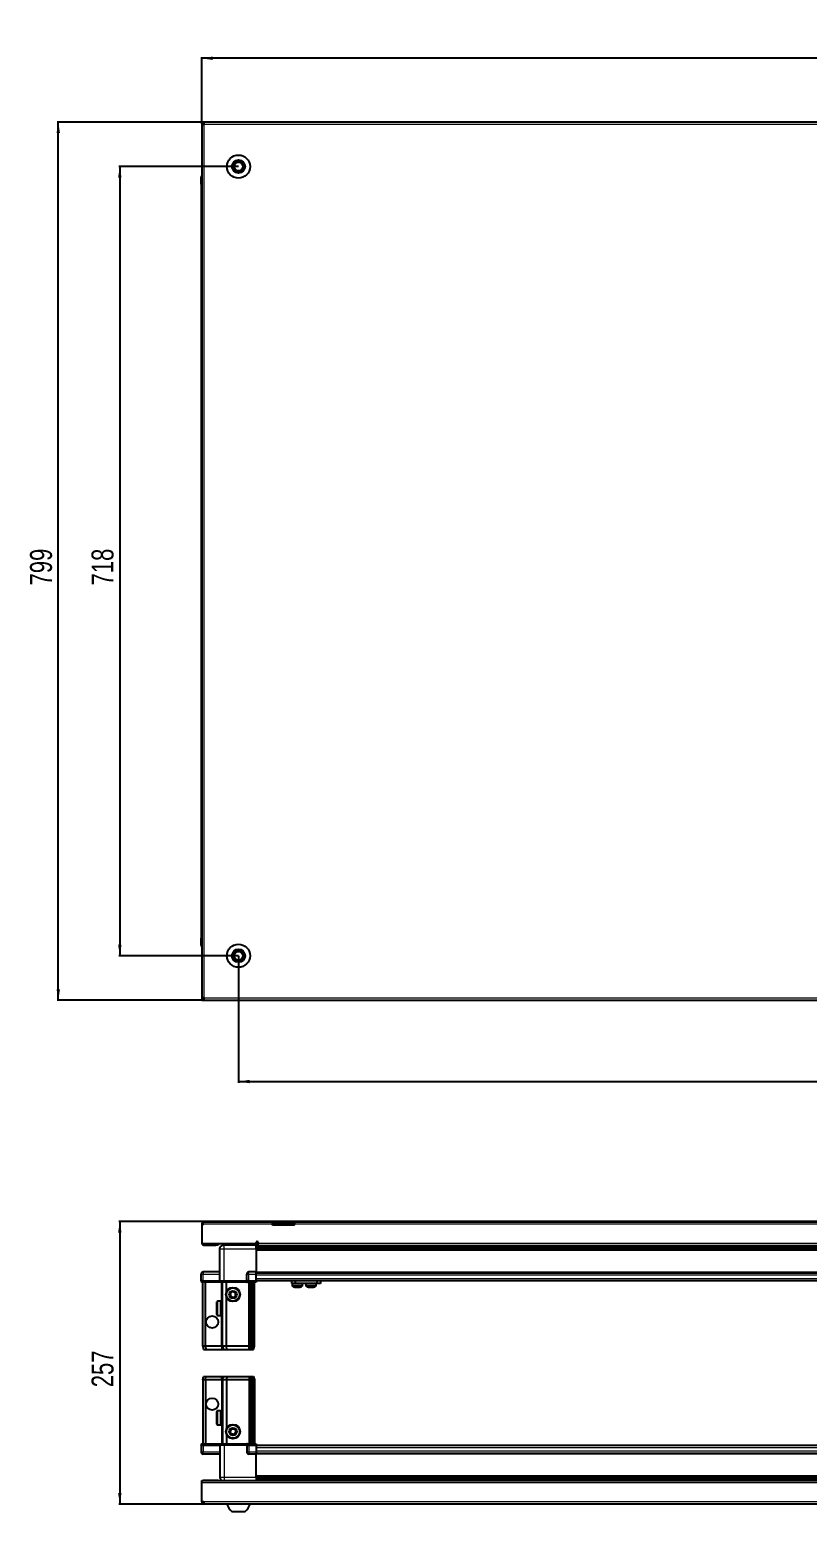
# Model space of a CAD drawing. Header units: millimetres. Extents: x 1319 to 4474, y 312 to 1769.
# Drawn here: x 1319 to 2026, y 312 to 1660 of the extents above; entities that cross this region are included whole.
import ezdxf

# ---------------------------------------------------------------- set-up
doc = ezdxf.new("R2010")
doc.units = ezdxf.units.MM
doc.layers.add('FORMAT', color=7, linetype='Continuous')
doc.styles.add('SLDTEXTSTYLE0', font='TXT', dxfattribs={"width": 0.75})
doc.dimstyles.new('SLDDIMSTYLE0', dxfattribs={"dimtxt": 20, "dimasz": 10, "dimexe": 0, "dimexo": 0.0625, "dimgap": 5, "dimtad": 2, "dimdec": 1, "dimrnd": 1e-09, "dimzin": 12, "dimdsep": 46, "dimtxsty": 'SLDTEXTSTYLE0', "dimsah": 1, "dimcen": 0.09, "dimadec": 0, "dimazin": 3, "dimtfac": 1, "dimtofl": 0, "dimtmove": 0, "dimatfit": 3, "dimfxl": 0, "dimfrac": 2, "dimtolj": 1, "dimtzin": 12, "dimarcsym": 0})

# ---------------------------------------------------------------- blocks, each defined once
blk = doc.blocks.new('_D')
at = {"layer": 'FORMAT'}
for p, q in [((1475.1, 1575.8), (1343.7, 1575.8)), ((1344.7, 776.8), (1344.7, 1575.8)), ((1475.1, 776.8), (1343.7, 776.8))]:
    blk.add_line(p, q, dxfattribs=at)
for points in [[(1344.7, 1575.8), (1343.1, 1565.8), (1346.2, 1565.8)], [(1344.7, 776.8), (1346.2, 786.8), (1343.1, 786.8)]]:
    blk.add_solid(points, dxfattribs=at)
at = {"layer": 'FORMAT', "insert": (1318.9, 1154.2), "char_height": 20, "attachment_point": 1, "rotation": 90, "style": 'SLDTEXTSTYLE0'}
blk.add_mtext('799', dxfattribs=at)
blk = doc.blocks.new('_D_1')
at = {"layer": 'FORMAT'}
for p, q in [((1475.2, 1575.8), (1475.2, 1634.8)), ((2674.2, 1633.8), (1475.2, 1633.8)), ((2674.2, 1575.8), (2674.2, 1634.8))]:
    blk.add_line(p, q, dxfattribs=at)
for points in [[(1475.2, 1633.8), (1485.2, 1632.3), (1485.2, 1635.4)], [(2674.2, 1633.8), (2664.2, 1635.4), (2664.2, 1632.3)]]:
    blk.add_solid(points, dxfattribs=at)
at = {"layer": 'FORMAT', "insert": (2045.1, 1659.6), "char_height": 20, "attachment_point": 1, "style": 'SLDTEXTSTYLE0'}
blk.add_mtext('1199', dxfattribs=at)
blk = doc.blocks.new('_D_2')
at = {"layer": 'FORMAT'}
for p, q in [((1508.7, 817.3), (1508.7, 701.8)), ((2640.7, 817.3), (2640.7, 701.8)), ((1508.7, 702.8), (2640.7, 702.8))]:
    blk.add_line(p, q, dxfattribs=at)
for points in [[(1508.7, 702.8), (1518.7, 701.3), (1518.7, 704.4)], [(2640.7, 702.8), (2630.7, 704.4), (2630.7, 701.3)]]:
    blk.add_solid(points, dxfattribs=at)
at = {"layer": 'FORMAT', "insert": (2045.1, 728.6), "char_height": 20, "attachment_point": 1, "style": 'SLDTEXTSTYLE0'}
blk.add_mtext('1132', dxfattribs=at)
blk = doc.blocks.new('_D_4')
at = {"layer": 'FORMAT'}
for p, q in [((1508.6, 1535.3), (1399.7, 1535.3)), ((1400.7, 1535.3), (1400.7, 817.3)), ((1508.6, 817.3), (1399.7, 817.3))]:
    blk.add_line(p, q, dxfattribs=at)
for points in [[(1400.7, 1535.3), (1399.1, 1525.3), (1402.2, 1525.3)], [(1400.7, 817.3), (1402.2, 827.3), (1399.1, 827.3)]]:
    blk.add_solid(points, dxfattribs=at)
at = {"layer": 'FORMAT', "insert": (1374.9, 1154.2), "char_height": 20, "attachment_point": 1, "rotation": 90, "style": 'SLDTEXTSTYLE0'}
blk.add_mtext('718', dxfattribs=at)
blk = doc.blocks.new('_D_9')
at = {"layer": 'FORMAT'}
for p, q in [((2068.9, 575.4), (1399.7, 575.4)), ((1400.7, 575.4), (1400.7, 318.4)), ((1477.2, 318.4), (1399.7, 318.4))]:
    blk.add_line(p, q, dxfattribs=at)
for points in [[(1400.7, 575.4), (1399.1, 565.4), (1402.2, 565.4)], [(1400.7, 318.4), (1402.2, 328.4), (1399.1, 328.4)]]:
    blk.add_solid(points, dxfattribs=at)
at = {"layer": 'FORMAT', "insert": (1374.9, 424.7), "char_height": 20, "attachment_point": 1, "rotation": 90, "style": 'SLDTEXTSTYLE0'}
blk.add_mtext('257', dxfattribs=at)

msp = doc.modelspace()

# ---------------------------------------------------------------- linework, layer by layer
at = {"color": 7, "linetype": 'Continuous', "lineweight": 25}
for p, q in [((1477.26, 1575.82), (1475.16, 1575.82)), ((1475.16, 1574.32), (1475.16, 1575.82)), ((1475.16, 1574.32), (1477.26, 1574.32)), ((1475.16, 1574.32), (1475.16, 1573.72)), ((1475.16, 1573.72), (1475.16, 778.92)), ((1475.16, 1573.72), (1477.26, 1573.72)), ((1477.26, 1575.82), (1477.26, 1573.72)), ((2672.06, 1575.82), (1477.26, 1575.82)), ((1474.66, 1525.82), (1474.66, 1519.32)), ((1474.66, 1519.32), (1474.66, 1525.82)), ((1474.66, 1519.32), (1474.66, 1519.32)), ((1475.16, 1519.32), (1474.66, 1519.32)), ((1474.81, 1519.32), (1474.81, 833.32)), ((1474.66, 826.82), (1474.66, 833.32)), ((1474.66, 833.32), (1474.66, 833.32)), ((1474.66, 833.32), (1474.66, 833.32)), ((1474.66, 833.32), (1474.66, 826.82)), ((1475.16, 833.32), (1474.66, 833.32)), ((1475.16, 825.5), (1475.16, 825.5)), ((1477.26, 778.92), (1475.16, 778.92)), ((1475.16, 778.92), (1475.16, 778.32)), ((1475.16, 778.32), (1475.16, 776.82)), ((1477.26, 778.32), (1475.16, 778.32)), ((1475.16, 776.82), (1477.26, 776.82)), ((1477.26, 778.92), (1477.26, 776.82)), ((1477.26, 776.82), (2672.06, 776.82)), ((1476.16, 572.98), (1475.16, 572.98)), ((1475.16, 572.98), (1475.16, 572.08)), ((1476.16, 572.08), (1475.16, 572.08)), ((1475.16, 572.08), (1475.16, 555.58)), ((1476.16, 572.98), (1476.16, 572.08)), ((1476.76, 575.08), (1539.66, 575.08)), ((1539.66, 572.98), (1539.66, 575.08)), ((1539.66, 575.08), (1549.66, 575.08)), ((1549.66, 573.58), (1539.66, 573.58)), ((1539.66, 572.08), (1539.66, 572.98)), ((1559.66, 572.08), (1539.66, 572.08)), ((1549.66, 575.08), (1559.66, 575.08)), ((1559.66, 573.58), (1549.66, 573.58)), ((1559.66, 575.08), (1559.66, 572.98)), ((1559.66, 575.08), (2589.66, 575.08)), ((1559.66, 572.08), (1559.66, 572.98)), ((1475.16, 555.58), (1524.66, 555.58)), ((1477.26, 554.08), (1488.16, 554.08)), ((1490.16, 554.08), (1488.16, 554.08)), ((1490.16, 555.58), (1490.16, 554.08)), ((1495.41, 555.58), (1495.41, 554.08)), ((1524.66, 554.08), (1495.66, 554.08)), ((1521.91, 554.08), (1521.91, 555.58)), ((1524.51, 554.08), (1524.51, 550.58)), ((1524.66, 555.58), (1524.66, 556.43)), ((1524.66, 555.58), (1524.66, 554.08)), ((1524.66, 553.43), (1548.53, 553.43)), ((1526.66, 556.43), (1526.66, 555.68)), ((1526.66, 553.58), (1526.66, 555.68)), ((1526.66, 553.58), (2062.16, 553.58)), ((1543.16, 553.58), (1543.16, 553.43)), ((1543.32, 553.58), (1543.32, 553.43)), ((1543.53, 553.58), (1543.53, 553.43)), ((1544.08, 553.58), (1544.08, 553.43)), ((1544.49, 553.58), (1544.49, 553.43)), ((1545.38, 553.58), (1545.38, 553.43)), ((1545.96, 553.58), (1545.96, 553.43)), ((1547.1, 553.58), (1547.1, 553.43)), ((1547.8, 553.58), (1547.8, 553.43)), ((1548.53, 553.43), (1549.07, 553.43)), ((1549.07, 553.58), (1549.07, 553.43)), ((1549.07, 553.43), (1549.08, 553.43)), ((1549.08, 553.43), (1549.81, 553.43)), ((1549.26, 553.58), (1549.26, 553.43)), ((1549.76, 553.58), (1549.76, 553.43)), ((1549.81, 553.58), (1549.81, 553.43)), ((1549.81, 553.43), (1550.78, 553.43)), ((1549.81, 553.43), (1549.81, 553.43)), ((1550.78, 553.43), (2598.53, 553.43)), ((1551.1, 553.58), (1551.1, 553.43)), ((1551.12, 553.58), (1551.12, 553.43)), ((1551.81, 553.58), (1551.81, 553.43)), ((1552.99, 553.58), (1552.99, 553.43)), ((1553.6, 553.58), (1553.6, 553.43)), ((1554.55, 553.58), (1554.55, 553.43)), ((1555.01, 553.58), (1555.01, 553.43)), ((1555.63, 553.58), (1555.63, 553.43)), ((1555.89, 553.58), (1555.89, 553.43)), ((1556.13, 553.58), (1556.13, 553.43)), ((1556.16, 553.58), (1556.16, 553.43)), ((1491.66, 521.58), (1491.66, 550.58)), ((2624.66, 551.64), (1524.66, 551.64)), ((2624.66, 551.6), (1524.66, 551.6)), ((1524.66, 550.58), (1524.66, 529.58)), ((1474.66, 521.58), (1474.66, 527.58)), ((1491.66, 529.58), (1476.66, 529.58)), ((1516.16, 521.58), (1516.16, 527.58)), ((1524.66, 529.58), (1518.16, 529.58)), ((1524.66, 527.58), (1524.66, 529.58)), ((1524.66, 528.93), (2624.66, 528.93)), ((1524.66, 521.58), (1524.66, 527.58)), ((1474.66, 521.58), (1474.66, 521.25)), ((1474.66, 521.58), (1474.66, 521.58)), ((1474.66, 521.58), (1474.66, 521.25)), ((1476.66, 521.58), (1474.66, 521.58)), ((1474.66, 521.25), (1475.16, 520.38)), ((1474.66, 521.25), (1475.16, 520.38)), ((1475.16, 520.38), (1476.66, 520.38)), ((1476.16, 462.08), (1476.16, 520.38)), ((1476.66, 521.58), (1491.46, 521.58)), ((1491.46, 520.38), (1476.66, 520.38)), ((1478.66, 462.08), (1478.66, 520.38)), ((1491.46, 521.58), (1491.66, 521.58)), ((1491.66, 520.38), (1491.46, 520.38)), ((1491.66, 521.58), (1491.66, 520.38)), ((1491.66, 521.58), (1495.66, 521.58)), ((1495.66, 520.38), (1491.66, 520.38)), ((1494.16, 462.08), (1494.16, 520.38)), ((1495.66, 521.58), (1515.96, 521.58)), ((1515.96, 520.38), (1495.66, 520.38)), ((1497.66, 511.58), (1497.66, 520.38)), ((1515.96, 521.58), (1516.16, 521.58)), ((1516.16, 520.38), (1515.96, 520.38)), ((1516.16, 521.58), (1516.16, 520.38)), ((1518.16, 521.58), (1516.16, 521.58)), ((1516.16, 521.58), (1518.16, 521.58)), ((1516.16, 520.38), (1516.83, 520.38)), ((1524.66, 520.38), (1516.83, 520.38)), ((1518.16, 521.58), (1524.66, 521.58)), ((1518.16, 521.25), (1524.66, 521.25)), ((1519.16, 462.08), (1519.16, 520.38)), ((1520.16, 462.08), (1520.16, 520.38)), ((1521.66, 462.08), (1521.66, 520.38)), ((1523.16, 462.08), (1523.16, 520.38)), ((1524.66, 521.73), (2624.66, 521.73)), ((1524.66, 521.58), (1524.66, 521.25)), ((1524.66, 521.25), (1524.66, 520.38)), ((1557.11, 519.23), (1557.11, 521.73)), ((1560.11, 519.23), (1557.11, 519.23)), ((1557.46, 519.23), (1557.46, 517.32)), ((1560.11, 521.73), (1560.11, 519.23)), ((1580.31, 519.23), (1560.11, 519.23)), ((1566.96, 517.32), (1566.96, 519.23)), ((1569.91, 519.23), (1569.91, 517.32)), ((1569.96, 519.23), (1569.96, 517.32)), ((1579.46, 517.32), (1579.46, 519.23)), ((1580.31, 519.23), (1580.31, 521.73)), ((1583.31, 519.23), (1580.31, 519.23)), ((1583.31, 521.73), (1583.31, 519.23)), ((1488.96, 490.88), (1488.96, 502.28)), ((1492.66, 503.08), (1489.76, 503.08)), ((1492.16, 502.99), (1492.66, 502.99)), ((1492.16, 502.99), (1492.16, 502.82)), ((1492.16, 502.82), (1492.66, 502.82)), ((1492.16, 502.33), (1492.66, 502.33)), ((1492.16, 502.33), (1492.16, 501.95)), ((1492.16, 501.95), (1492.66, 501.95)), ((1492.16, 501.12), (1492.66, 501.12)), ((1492.16, 501.12), (1492.16, 500.56)), ((1492.16, 500.56), (1492.66, 500.56)), ((1492.16, 499.46), (1492.66, 499.46)), ((1492.16, 499.46), (1492.16, 498.78)), ((1492.66, 502.99), (1492.66, 503.08)), ((1492.66, 502.82), (1492.66, 502.99)), ((1492.66, 502.33), (1492.66, 502.82)), ((1492.66, 501.95), (1492.66, 502.33)), ((1492.66, 501.12), (1492.66, 501.95)), ((1492.66, 500.56), (1492.66, 501.12)), ((1492.76, 500.98), (1492.66, 500.98)), ((1492.66, 499.46), (1492.66, 500.56)), ((1492.66, 498.78), (1492.66, 499.46)), ((1492.76, 499.47), (1492.76, 500.98)), ((1492.76, 492.18), (1492.76, 499.47)), ((1493.64, 499.89), (1493.16, 500.58)), ((1493.16, 492.58), (1493.16, 500.58)), ((1494.12, 500.58), (1493.64, 499.89)), ((1493.64, 493.27), (1493.64, 499.89)), ((1494.16, 500.58), (1494.12, 500.58)), ((1494.12, 492.58), (1494.12, 500.58)), ((1497.66, 462.08), (1497.66, 506.58)), ((1489.76, 490.08), (1492.66, 490.08)), ((1492.16, 498.78), (1492.66, 498.78)), ((1492.16, 497.51), (1492.66, 497.51)), ((1492.16, 497.51), (1492.16, 496.78)), ((1492.16, 497.21), (1492.66, 497.21)), ((1492.16, 496.78), (1492.66, 496.78)), ((1492.16, 495.48), (1492.66, 495.48)), ((1492.16, 495.48), (1492.16, 494.76)), ((1492.16, 495.35), (1492.66, 495.35)), ((1492.16, 494.76), (1492.66, 494.76)), ((1492.16, 493.56), (1492.66, 493.56)), ((1492.16, 493.56), (1492.16, 492.92)), ((1492.16, 492.92), (1492.66, 492.92)), ((1492.16, 491.93), (1492.66, 491.93)), ((1492.16, 491.93), (1492.16, 491.44)), ((1492.16, 491.44), (1492.66, 491.44)), ((1492.16, 490.75), (1492.66, 490.75)), ((1492.16, 490.75), (1492.16, 490.46)), ((1492.16, 490.46), (1492.66, 490.46)), ((1492.16, 490.15), (1492.66, 490.15)), ((1492.16, 490.15), (1492.16, 490.08)), ((1492.16, 490.08), (1492.66, 490.08)), ((1492.66, 497.51), (1492.66, 498.78)), ((1492.66, 497.21), (1492.66, 497.51)), ((1492.66, 495.48), (1492.66, 496.78)), ((1492.66, 494.76), (1492.66, 495.35)), ((1492.66, 493.56), (1492.66, 494.76)), ((1492.66, 492.92), (1492.66, 493.56)), ((1492.66, 491.93), (1492.66, 492.92)), ((1492.66, 492.18), (1492.76, 492.18)), ((1492.66, 491.44), (1492.66, 491.93)), ((1492.66, 490.75), (1492.66, 491.44)), ((1492.66, 490.46), (1492.66, 490.75)), ((1492.66, 490.15), (1492.66, 490.46)), ((1492.66, 490.08), (1492.66, 490.15)), ((1492.66, 490.08), (1492.66, 490.08)), ((1493.16, 492.58), (1493.64, 493.27)), ((1493.64, 493.27), (1494.12, 492.58)), ((1494.12, 492.58), (1494.16, 492.58)), ((1478.66, 462.08), (1476.16, 462.08)), ((1476.16, 462.08), (1476.96, 459.08)), ((1476.96, 459.08), (1478.81, 459.08)), ((1493.16, 462.08), (1478.66, 462.08)), ((1478.66, 462.08), (1478.81, 459.08)), ((1478.81, 459.08), (1493.16, 459.08)), ((1494.16, 462.08), (1493.16, 462.08)), ((1493.16, 459.08), (1494.96, 459.08)), ((1497.66, 462.08), (1494.16, 462.08)), ((1494.16, 462.08), (1494.96, 459.08)), ((1494.96, 459.08), (1497.99, 459.08)), ((1518.16, 462.08), (1497.66, 462.08)), ((1497.99, 459.08), (1497.66, 462.08)), ((1497.99, 459.08), (1518.16, 459.08)), ((1519.16, 462.08), (1518.16, 462.08)), ((1518.16, 459.08), (1519.96, 459.08)), ((1520.16, 462.08), (1519.16, 462.08)), ((1519.96, 459.08), (1519.16, 462.08)), ((1519.96, 459.08), (1520.7, 459.08)), ((1521.66, 462.08), (1520.16, 462.08)), ((1520.7, 459.08), (1520.16, 462.08)), ((1520.7, 459.08), (1521.2, 459.08)), ((1521.2, 459.08), (1521.66, 462.08)), ((1521.2, 459.08), (1522.35, 459.08)), ((1523.16, 462.08), (1521.66, 462.08)), ((1522.35, 459.08), (1523.16, 462.08)), ((1476.16, 431.38), (1476.96, 434.38)), ((1476.96, 434.38), (1478.81, 434.38)), ((1478.66, 431.38), (1478.81, 434.38)), ((1478.81, 434.38), (1493.16, 434.38)), ((1493.16, 434.38), (1494.96, 434.38)), ((1494.16, 431.38), (1494.96, 434.38)), ((1494.96, 434.38), (1497.99, 434.38)), ((1497.99, 434.38), (1497.66, 431.38)), ((1497.99, 434.38), (1518.16, 434.38)), ((1518.16, 434.38), (1519.96, 434.38)), ((1519.96, 434.38), (1519.16, 431.38)), ((1519.96, 434.38), (1520.7, 434.38)), ((1520.7, 434.38), (1520.16, 431.38)), ((1520.7, 434.38), (1521.2, 434.38)), ((1521.2, 434.38), (1522.35, 434.38)), ((1521.2, 434.38), (1521.66, 431.38)), ((1522.35, 434.38), (1523.16, 431.38)), ((1476.16, 431.38), (1476.16, 373.08)), ((1478.66, 431.38), (1476.16, 431.38)), ((1478.66, 431.38), (1478.66, 373.08)), ((1493.16, 431.38), (1478.66, 431.38)), ((1494.16, 431.38), (1493.16, 431.38)), ((1497.66, 431.38), (1494.16, 431.38)), ((1494.16, 431.38), (1494.16, 373.08)), ((1497.66, 431.38), (1497.66, 386.88)), ((1518.16, 431.38), (1497.66, 431.38)), ((1519.16, 431.38), (1518.16, 431.38)), ((1519.16, 431.38), (1519.16, 373.08)), ((1520.16, 431.38), (1519.16, 431.38)), ((1520.16, 431.38), (1520.16, 373.08)), ((1521.66, 431.38), (1520.16, 431.38)), ((1521.66, 431.38), (1521.66, 373.08)), ((1523.16, 431.38), (1521.66, 431.38)), ((1523.16, 431.38), (1523.16, 373.08)), ((1488.96, 391.18), (1488.96, 402.58)), ((1492.16, 403.38), (1489.76, 403.38)), ((1492.16, 403.38), (1492.16, 403.37)), ((1492.16, 403.37), (1492.66, 403.37)), ((1492.16, 403.19), (1492.66, 403.19)), ((1492.16, 403.19), (1492.16, 402.97)), ((1492.16, 402.97), (1492.66, 402.97)), ((1492.16, 402.39), (1492.66, 402.39)), ((1492.16, 402.39), (1492.16, 401.97)), ((1492.16, 401.97), (1492.66, 401.97)), ((1492.16, 401.06), (1492.66, 401.06)), ((1492.16, 401.06), (1492.16, 400.47)), ((1492.16, 400.47), (1492.66, 400.47)), ((1492.16, 399.32), (1492.66, 399.32)), ((1492.16, 399.32), (1492.16, 398.62)), ((1492.16, 398.62), (1492.66, 398.62)), ((1492.16, 397.33), (1492.66, 397.33)), ((1492.16, 397.33), (1492.16, 396.6)), ((1492.16, 397.19), (1492.66, 397.19)), ((1492.16, 396.69), (1492.66, 396.69)), ((1492.16, 396.6), (1492.66, 396.6)), ((1492.16, 395.31), (1492.66, 395.31)), ((1492.16, 395.31), (1492.16, 394.6)), ((1492.16, 394.6), (1492.66, 394.6)), ((1492.16, 393.44), (1492.66, 393.44)), ((1492.16, 393.44), (1492.16, 392.83)), ((1492.16, 392.83), (1492.66, 392.83)), ((1492.16, 391.9), (1492.66, 391.9)), ((1492.16, 391.9), (1492.16, 391.46)), ((1492.16, 391.46), (1492.66, 391.46)), ((1492.66, 403.19), (1492.66, 403.37)), ((1492.66, 402.97), (1492.66, 403.19)), ((1492.66, 402.39), (1492.66, 402.97)), ((1492.66, 401.97), (1492.66, 402.39)), ((1492.66, 401.06), (1492.66, 401.97)), ((1492.76, 401.28), (1492.66, 401.28)), ((1492.66, 400.47), (1492.66, 401.06)), ((1492.66, 399.32), (1492.66, 400.47)), ((1492.66, 398.62), (1492.66, 399.32)), ((1492.66, 397.33), (1492.66, 398.62)), ((1492.66, 397.19), (1492.66, 397.33)), ((1492.66, 396.6), (1492.66, 396.69)), ((1492.66, 395.31), (1492.66, 396.6)), ((1492.66, 394.6), (1492.66, 395.31)), ((1492.66, 393.44), (1492.66, 394.6)), ((1492.66, 392.83), (1492.66, 393.44)), ((1492.66, 391.9), (1492.66, 392.83)), ((1492.66, 392.48), (1492.76, 392.48)), ((1492.66, 391.46), (1492.66, 391.9)), ((1492.66, 390.85), (1492.66, 391.46)), ((1492.76, 392.48), (1492.76, 401.28)), ((1493.64, 400.19), (1493.16, 400.88)), ((1493.16, 392.88), (1493.16, 400.88)), ((1493.16, 392.88), (1493.64, 393.57)), ((1494.12, 400.88), (1493.64, 400.19)), ((1493.64, 393.57), (1493.64, 400.19)), ((1493.64, 393.57), (1494.12, 392.88)), ((1494.16, 400.88), (1494.12, 400.88)), ((1494.12, 392.88), (1494.12, 400.88)), ((1494.12, 392.88), (1494.16, 392.88)), ((1489.76, 390.38), (1492.16, 390.38)), ((1492.16, 390.85), (1492.66, 390.85)), ((1492.16, 390.85), (1492.16, 390.62)), ((1492.16, 390.62), (1492.66, 390.62)), ((1492.16, 390.4), (1492.66, 390.4)), ((1492.16, 390.4), (1492.16, 390.38)), ((1492.16, 390.39), (1492.66, 390.39)), ((1492.66, 390.62), (1492.66, 390.85)), ((1492.66, 390.4), (1492.66, 390.62)), ((1492.66, 390.39), (1492.66, 390.4)), ((1497.66, 381.88), (1497.66, 373.08)), ((1475.16, 373.08), (1474.66, 372.21)), ((1474.66, 371.88), (1474.66, 372.21)), ((1474.66, 371.88), (1476.66, 371.88)), ((1474.66, 371.88), (1474.66, 365.88)), ((1476.66, 373.08), (1475.16, 373.08)), ((1476.66, 373.08), (1491.46, 373.08)), ((1491.46, 371.88), (1476.66, 371.88)), ((1476.66, 371.88), (1491.46, 371.88)), ((1491.46, 373.08), (1491.66, 373.08)), ((1491.66, 371.88), (1491.46, 371.88)), ((1491.66, 371.88), (1491.66, 373.08)), ((1491.66, 373.08), (1495.66, 373.08)), ((1495.66, 371.88), (1491.66, 371.88)), ((1491.66, 371.88), (1491.66, 342.88)), ((1495.66, 373.08), (1515.96, 373.08)), ((1515.96, 371.88), (1495.66, 371.88)), ((1515.96, 373.08), (1516.16, 373.08)), ((1516.16, 371.88), (1515.96, 371.88)), ((1516.16, 371.88), (1516.16, 373.08)), ((1516.83, 373.08), (1516.16, 373.08)), ((1516.16, 371.88), (1518.16, 371.88)), ((1516.16, 371.88), (1516.16, 365.88)), ((1516.83, 373.08), (1524.66, 373.08)), ((1524.66, 372.21), (1518.16, 372.21)), ((1524.66, 371.88), (1518.16, 371.88)), ((1518.16, 371.88), (1524.66, 371.88)), ((1524.66, 373.08), (1524.66, 372.21)), ((1524.66, 372.21), (1524.66, 372.21)), ((1524.66, 371.88), (1524.66, 372.21)), ((1524.66, 371.88), (1524.66, 371.88)), ((1524.66, 371.88), (1524.66, 365.88)), ((2624.66, 371.73), (1524.66, 371.73)), ((1524.66, 365.88), (1524.66, 363.88)), ((2624.66, 364.53), (1524.66, 364.53)), ((1491.66, 363.88), (1476.66, 363.88)), ((1524.66, 363.88), (1518.16, 363.88)), ((1524.66, 342.88), (1524.66, 363.88)), ((1475.16, 339.88), (2674.16, 339.88)), ((1475.16, 337.78), (1475.16, 339.88)), ((1475.16, 320.48), (1475.16, 337.78)), ((1490.16, 339.98), (1477.26, 339.98)), ((1490.16, 339.98), (1490.16, 339.88)), ((1524.66, 341.86), (2624.66, 341.86)), ((1524.66, 341.82), (2624.66, 341.82)), ((1548.53, 340.03), (1524.66, 340.03)), ((1543.16, 339.88), (1543.16, 340.03)), ((1543.2, 339.88), (1543.2, 340.03)), ((1543.47, 339.88), (1543.47, 340.03)), ((1543.73, 339.88), (1543.73, 340.03)), ((1544.38, 339.88), (1544.38, 340.03)), ((1544.84, 339.88), (1544.84, 340.03)), ((1545.81, 339.88), (1545.81, 340.03)), ((1546.43, 339.88), (1546.43, 340.03)), ((1547.62, 339.88), (1547.62, 340.03)), ((1548.28, 339.88), (1548.28, 340.03)), ((1548.33, 339.88), (1548.33, 340.03)), ((1549.62, 340.03), (1548.53, 340.03)), ((1550.35, 340.03), (1549.62, 340.03)), ((1549.62, 339.88), (1549.62, 340.03)), ((1549.62, 340.03), (1549.62, 340.03)), ((1549.63, 339.88), (1549.63, 340.03)), ((1550.13, 339.88), (1550.13, 340.03)), ((1550.36, 340.03), (1550.35, 340.03)), ((1550.36, 339.88), (1550.36, 340.03)), ((1550.78, 340.03), (1550.36, 340.03)), ((2598.53, 340.03), (1550.78, 340.03)), ((1551.63, 339.88), (1551.63, 340.03)), ((1552.32, 339.88), (1552.32, 340.03)), ((1553.45, 339.88), (1553.45, 340.03)), ((1554.02, 339.88), (1554.02, 340.03)), ((1554.9, 339.88), (1554.9, 340.03)), ((1555.3, 339.88), (1555.3, 340.03)), ((1555.83, 339.88), (1555.83, 340.03)), ((1556.02, 339.88), (1556.02, 340.03)), ((1556.16, 339.88), (1556.16, 340.03)), ((1477.26, 320.48), (1475.16, 320.48)), ((1477.26, 320.48), (1477.26, 318.38)), ((2672.06, 318.38), (1477.26, 318.38)), ((1502.66, 311.78), (1514.66, 311.78))]:
    msp.add_line(p, q, dxfattribs=at)
at = {"color": 8, "linetype": 'Continuous', "lineweight": 18}
for p, q in [((2672.06, 1573.72), (1477.26, 1573.72)), ((1477.26, 1573.72), (1477.26, 778.92)), ((1475.16, 1525.82), (1474.66, 1525.82)), ((1475.16, 826.82), (1474.66, 826.82)), ((1477.26, 778.92), (2672.06, 778.92)), ((1539.66, 572.98), (1476.16, 572.98)), ((1549.66, 573.58), (1549.66, 575.08)), ((2589.66, 572.98), (1559.66, 572.98)), ((1477.26, 555.58), (1477.26, 554.08)), ((1488.16, 554.08), (1488.16, 555.58)), ((1524.66, 554.08), (1526.66, 554.08)), ((2624.66, 552.84), (1524.66, 552.84)), ((1526.66, 555.68), (2062.16, 555.68)), ((1495.66, 550.58), (1524.66, 550.58)), ((1495.66, 521.58), (1495.66, 550.58)), ((1524.66, 550.4), (2624.66, 550.4)), ((2624.66, 548.98), (1524.66, 548.98)), ((1474.66, 527.58), (1476.66, 527.58)), ((1476.66, 529.58), (1476.66, 527.58)), ((1476.66, 527.58), (1491.66, 527.58)), ((1476.66, 521.58), (1476.66, 527.58)), ((1516.16, 527.58), (1518.16, 527.58)), ((1518.16, 527.58), (1518.16, 529.58)), ((1518.16, 527.58), (1524.66, 527.58)), ((1518.16, 521.58), (1518.16, 527.58)), ((1524.66, 529.58), (2624.66, 529.58)), ((1524.66, 526.93), (2624.66, 526.93)), ((1476.66, 521.58), (1476.66, 520.38)), ((1491.46, 520.38), (1491.46, 521.58)), ((1493.16, 500.58), (1493.16, 520.38)), ((1495.66, 521.58), (1495.66, 520.38)), ((1515.96, 520.38), (1515.96, 521.58)), ((1518.16, 521.58), (1518.16, 521.25)), ((1518.16, 462.08), (1518.16, 520.38)), ((1524.66, 523.73), (2624.66, 523.73)), ((1566.96, 517.32), (1557.46, 517.32)), ((1566.76, 516.96), (1557.65, 516.96)), ((1569.96, 517.32), (1569.91, 517.32)), ((1579.46, 517.32), (1569.96, 517.32)), ((1570.15, 516.96), (1570.1, 516.96)), ((1579.26, 516.96), (1570.15, 516.96)), ((1489.76, 490.08), (1489.76, 503.08)), ((1493.16, 462.08), (1493.16, 492.58)), ((1493.16, 462.08), (1493.16, 459.08)), ((1518.16, 459.08), (1518.16, 462.08)), ((1493.16, 431.38), (1493.16, 434.38)), ((1518.16, 434.38), (1518.16, 431.38)), ((1493.16, 431.38), (1493.16, 400.88)), ((1518.16, 431.38), (1518.16, 373.08)), ((1489.76, 390.38), (1489.76, 403.38)), ((1493.16, 392.88), (1493.16, 373.08)), ((1474.66, 365.88), (1476.66, 365.88)), ((1476.66, 371.88), (1476.66, 373.08)), ((1476.66, 371.88), (1476.66, 365.88)), ((1476.66, 365.88), (1491.66, 365.88)), ((1476.66, 363.88), (1476.66, 365.88)), ((1491.46, 371.88), (1491.46, 373.08)), ((1495.66, 371.88), (1495.66, 373.08)), ((1495.66, 371.88), (1495.66, 342.88)), ((1515.96, 371.88), (1515.96, 373.08)), ((1516.16, 365.88), (1518.16, 365.88)), ((1518.16, 371.88), (1518.16, 372.21)), ((1518.16, 371.88), (1518.16, 365.88)), ((1518.16, 365.88), (1524.66, 365.88)), ((1518.16, 365.88), (1518.16, 363.88)), ((1524.66, 371.88), (1524.66, 372.21)), ((2624.66, 369.73), (1524.66, 369.73)), ((2624.66, 366.53), (1524.66, 366.53)), ((2624.66, 363.88), (1524.66, 363.88)), ((2674.16, 337.78), (1475.16, 337.78)), ((1477.26, 339.88), (1477.26, 339.98)), ((1495.66, 342.88), (1524.66, 342.88)), ((1524.66, 344.48), (2624.66, 344.48)), ((2624.66, 343.06), (1524.66, 343.06)), ((1524.66, 340.62), (2624.66, 340.62)), ((2672.06, 320.48), (1477.26, 320.48))]:
    msp.add_line(p, q, dxfattribs=at)
at = {"color": 7, "linetype": 'Continuous', "lineweight": 25, "flags": 128}
msp.add_lwpolyline([(1477.26, 339.98), (1476.85, 339.94), (1476.62, 339.88)], dxfattribs=at)
at = {"color": 7, "linetype": 'Continuous', "lineweight": 25}
for centre, radius in [((1508.66, 1535.32), 10.5), ((1508.66, 1535.32), 6), ((1508.66, 1535.32), 3.9), ((1508.66, 817.32), 10.5), ((1508.66, 817.32), 6), ((1508.66, 817.32), 3.9), ((1503.66, 509.08), 6.5), ((1503.66, 509.08), 3.46), ((1484.66, 484.08), 5.5), ((1484.66, 409.38), 5.5), ((1503.66, 384.38), 6.5), ((1503.66, 384.38), 3.46)]:
    msp.add_circle(centre, radius, dxfattribs=at)
at = {"color": 8, "linetype": 'Continuous', "lineweight": 18}
for centre in [(1503.66, 509.08), (1503.66, 384.38)]:
    msp.add_circle(centre, 5.7, dxfattribs=at)
at = {"color": 7, "linetype": 'Continuous', "lineweight": 25}
for centre, radius, start, end in [((1508.66, 1535.32), 4.62, 120, 180), ((1508.66, 1535.32), 4.62, 60, 120), ((1508.66, 1535.32), 4.62, 360, 60), ((1476.66, 1525.82), 2, 138.57492, 180), ((1476.66, 1525.82), 2, 138.59038, 180), ((1508.66, 1535.32), 4.62, 180, 240), ((1508.66, 1535.32), 4.62, 240, 300), ((1508.66, 1535.32), 4.62, 300, 360), ((1476.66, 826.82), 2, 180, 221.39416), ((1508.66, 817.32), 4.62, 120, 180), ((1508.66, 817.32), 4.62, 180, 240), ((1508.66, 817.32), 4.62, 60, 120), ((1508.66, 817.32), 4.62, 240, 300), ((1508.66, 817.32), 4.62, 360, 60), ((1508.66, 817.32), 4.62, 300, 360), ((1477.26, 556.18), 2.1, 196.60155, 270), ((1525.66, 556.43), 1, 0, 180), ((1476.66, 527.58), 2, 90, 180), ((1518.16, 527.58), 2, 90, 180), ((1557.91, 517.32), 0.45, 180, 235.28209), ((1562.21, 523.53), 8, 235.28209, 258.9392), ((1562.21, 523.53), 8, 281.00757, 304.71791), ((1566.51, 517.32), 0.45, 304.71791, 0), ((1570.36, 517.32), 0.45, 180, 235.28209), ((1570.41, 517.32), 0.45, 180, 235.28209), ((1574.66, 523.53), 8, 235.28209, 256.54113), ((1574.71, 523.53), 8, 235.28209, 259.06255), ((1574.71, 523.53), 8, 280.87532, 304.71791), ((1579.01, 517.32), 0.45, 304.71791, 0), ((1489.76, 502.28), 0.8, 90, 180), ((1493.16, 500.98), 0.4, 180, 270), ((1503.66, 509.08), 2.5, 134.92207, 194.92207), ((1503.66, 509.08), 2.5, 194.92207, 254.92207), ((1503.66, 509.08), 2.5, 74.92207, 134.92207), ((1503.66, 509.08), 2.5, 254.92207, 314.92207), ((1503.66, 509.08), 2.5, 14.92207, 74.92207), ((1503.66, 509.08), 2.5, 314.92207, 14.92207), ((1489.76, 490.88), 0.8, 180, 270), ((1493.16, 492.18), 0.4, 90, 180), ((1489.76, 402.58), 0.8, 90, 180), ((1489.76, 391.18), 0.8, 180, 270), ((1493.16, 401.28), 0.4, 180, 270), ((1493.16, 392.48), 0.4, 90, 180), ((1503.66, 384.38), 2.5, 147.37605, 207.37605), ((1503.66, 384.38), 2.5, 207.37605, 267.37605), ((1503.66, 384.38), 2.5, 87.37605, 147.37605), ((1503.66, 384.38), 2.5, 267.37605, 327.37605), ((1503.66, 384.38), 2.5, 27.37605, 87.37605), ((1503.66, 384.38), 2.5, 327.37605, 27.37605), ((1476.66, 365.88), 2, 180, 270), ((1518.16, 365.88), 2, 180, 270), ((1477.26, 320.48), 2.1, 180, 270), ((1477.26, 320.48), 0.6, 180, 270), ((1509.68, 321.4), 11.91, 194.70035, 233.8734), ((1507.63, 321.4), 11.91, 306.1266, 345.29965)]:
    msp.add_arc(centre, radius, start, end, dxfattribs=at)
for centre, start_param, end_param in [((1518.16, 517.78), 0, 0.7227342), ((1518.16, 375.68), 2.4188584, 3.1415927)]:
    msp.add_ellipse(centre, major_axis=(0, 3.46), ratio=0.5773503, start_param=start_param, end_param=end_param, dxfattribs=at)
for points, knots in [([(1504.04, 1535.32), (1504.37, 1535.9), (1504.93, 1536.88), (1505.76, 1538.3), (1506.17, 1539.01), (1506.35, 1539.32)], [0, 0, 0, 0, 0.4391308, 0.7513783, 1, 1, 1, 1]), ([(1506.35, 1539.32), (1506.55, 1539.32), (1507.25, 1539.32), (1508.56, 1539.32), (1509.95, 1539.32), (1510.7, 1539.32), (1510.97, 1539.32)], [0, 0, 0, 0, 0.1393293, 0.4852696, 0.8163565, 1, 1, 1, 1]), ([(1510.97, 1539.32), (1511.3, 1538.75), (1511.86, 1537.77), (1512.69, 1536.35), (1513.09, 1535.64), (1513.28, 1535.32)], [0, 0, 0, 0, 0.4391308, 0.7513783, 1, 1, 1, 1]), ([(1506.35, 1531.32), (1506.02, 1531.9), (1505.45, 1532.88), (1504.63, 1534.3), (1504.22, 1535.01), (1504.04, 1535.32)], [0, 0, 0, 0, 0.4391308, 0.7513783, 1, 1, 1, 1]), ([(1510.97, 1531.32), (1510.7, 1531.32), (1509.95, 1531.32), (1508.56, 1531.32), (1507.25, 1531.32), (1506.55, 1531.32), (1506.35, 1531.32)], [0, 0, 0, 0, 0.1836435, 0.5147304, 0.8606707, 1, 1, 1, 1]), ([(1513.28, 1535.32), (1512.95, 1534.75), (1512.38, 1533.77), (1511.56, 1532.35), (1511.15, 1531.64), (1510.97, 1531.32)], [0, 0, 0, 0, 0.4391308, 0.7513783, 1, 1, 1, 1]), ([(1504.04, 817.32), (1504.37, 817.9), (1504.93, 818.88), (1505.76, 820.3), (1506.17, 821.01), (1506.35, 821.32)], [0, 0, 0, 0, 0.4391308, 0.7513783, 1, 1, 1, 1]), ([(1506.35, 813.32), (1506.02, 813.9), (1505.45, 814.88), (1504.63, 816.3), (1504.22, 817.01), (1504.04, 817.32)], [0, 0, 0, 0, 0.4391308, 0.7513783, 1, 1, 1, 1]), ([(1506.35, 821.32), (1506.55, 821.32), (1507.25, 821.32), (1508.56, 821.32), (1509.95, 821.32), (1510.7, 821.32), (1510.97, 821.32)], [0, 0, 0, 0, 0.1393293, 0.4852696, 0.8163565, 1, 1, 1, 1]), ([(1510.97, 813.32), (1510.7, 813.32), (1509.95, 813.32), (1508.56, 813.32), (1507.25, 813.32), (1506.55, 813.32), (1506.35, 813.32)], [0, 0, 0, 0, 0.1836435, 0.5147304, 0.8606707, 1, 1, 1, 1]), ([(1510.97, 821.32), (1511.3, 820.75), (1511.86, 819.77), (1512.69, 818.35), (1513.09, 817.64), (1513.28, 817.32)], [0, 0, 0, 0, 0.4391308, 0.7513783, 1, 1, 1, 1]), ([(1513.28, 817.32), (1512.95, 816.75), (1512.38, 815.77), (1511.56, 814.35), (1511.15, 813.64), (1510.97, 813.32)], [0, 0, 0, 0, 0.4391308, 0.7513783, 1, 1, 1, 1]), ([(1476.75, 574.99), (1476.67, 574.98), (1476.35, 574.93), (1475.87, 574.6), (1475.4, 574.05), (1475.18, 573.47), (1475.16, 573.11), (1475.16, 572.98)], [0, 0, 0, 0, 0.0862, 0.3453145, 0.6044258, 0.863537, 1, 1, 1, 1]), ([(1476.16, 572.98), (1476.2, 573.23), (1476.29, 573.73), (1476.43, 574.37), (1476.56, 574.83), (1476.67, 575.05), (1476.73, 575.07), (1476.76, 575.08)], [0, 0, 0, 0, 0.2302553, 0.4485219, 0.6667858, 0.8850496, 1, 1, 1, 1]), ([(1491.66, 550.58), (1491.7, 551.02), (1491.78, 551.7), (1492.21, 552.51), (1492.66, 553.07), (1493.22, 553.53), (1494.04, 553.96), (1494.72, 554.03), (1495.16, 554.08)], [0, 0, 0, 0, 0.2394568, 0.3683607, 0.5, 0.6316393, 0.7605432, 1, 1, 1, 1]), ([(1495.66, 554.08), (1495.59, 554.08), (1495.46, 554.08), (1495.3, 554.08), (1495.18, 554.08), (1495.16, 554.08), (1495.16, 554.08)], [0, 0, 0, 0, 0.2493943, 0.5003335, 0.7501667, 1, 1, 1, 1]), ([(1524.66, 550.58), (1524.66, 550.97), (1524.66, 551.76), (1524.66, 552.81), (1524.66, 553.6), (1524.66, 554.02), (1524.66, 554.06), (1524.66, 554.08)], [0, 0, 0, 0, 0.21469386, 0.42938772, 0.64408158, 0.85877544, 1, 1, 1, 1]), ([(1560.71, 515.68), (1560.71, 515.68), (1560.71, 515.67), (1560.57, 515.7), (1560.39, 515.76), (1560.24, 515.81), (1560.17, 515.84), (1560.15, 515.85), (1560.16, 515.85), (1560.17, 515.85), (1560.19, 515.85), (1560.26, 515.84), (1560.55, 515.77), (1560.93, 515.7), (1561.34, 515.67), (1561.62, 515.69), (1561.77, 515.76), (1561.88, 515.83), (1561.95, 515.85), (1561.97, 515.85), (1562, 515.85), (1562.02, 515.85), (1562.06, 515.85), (1562.16, 515.81), (1562.32, 515.75), (1562.54, 515.69), (1562.84, 515.67), (1563.18, 515.69), (1563.49, 515.74), (1563.73, 515.79), (1563.84, 515.82), (1563.93, 515.83), (1563.98, 515.85), (1564.02, 515.85), (1564.03, 515.85), (1564.04, 515.85), (1564.04, 515.85)], [0, 0, 0, 0, 0.0260981, 0.0798373, 0.1372046, 0.1783571, 0.1990393, 0.2033396, 0.2076895, 0.2107229, 0.2145438, 0.2214795, 0.2486016, 0.3557772, 0.404897, 0.4544227, 0.54605, 0.5914038, 0.5971187, 0.6013251, 0.6043817, 0.6074438, 0.6119905, 0.6242286, 0.6785193, 0.7597502, 0.8043048, 0.8490258, 0.923625, 0.9513598, 0.9687075, 0.9799959, 0.9911421, 0.9954732, 0.998845, 1, 1, 1, 1]), ([(1564.04, 515.85), (1564.04, 515.85), (1564.05, 515.85), (1564.05, 515.85), (1564.01, 515.81), (1563.87, 515.75), (1563.73, 515.69), (1563.68, 515.67), (1563.72, 515.68), (1563.74, 515.68)], [0, 0, 0, 0, 0.0151829, 0.0365363, 0.0956997, 0.3601423, 0.6752387, 0.8745348, 1, 1, 1, 1]), ([(1573.19, 515.68), (1573.2, 515.68), (1573.22, 515.67), (1573.07, 515.72), (1572.92, 515.78), (1572.8, 515.84), (1572.8, 515.85), (1572.8, 515.85), (1572.81, 515.85), (1572.84, 515.85), (1572.93, 515.83), (1573.27, 515.75), (1573.69, 515.68), (1574.13, 515.67), (1574.35, 515.7), (1574.51, 515.76), (1574.63, 515.81), (1574.71, 515.84), (1574.76, 515.85), (1574.79, 515.85), (1574.81, 515.85), (1574.84, 515.85), (1574.9, 515.84), (1575.03, 515.77), (1575.18, 515.7), (1575.49, 515.67), (1575.87, 515.69), (1576.26, 515.76), (1576.56, 515.83), (1576.67, 515.85), (1576.69, 515.85), (1576.7, 515.85), (1576.71, 515.85), (1576.71, 515.85), (1576.65, 515.81), (1576.47, 515.75), (1576.27, 515.69), (1576.23, 515.68), (1576.22, 515.68)], [0, 0, 0, 0, 0.0283629, 0.0806823, 0.1383562, 0.1672924, 0.1709175, 0.1737955, 0.1766977, 0.1800498, 0.1863992, 0.2130773, 0.319019, 0.3539804, 0.3992833, 0.4476446, 0.4823368, 0.4997721, 0.5033973, 0.5070643, 0.5096216, 0.5128427, 0.5186896, 0.5415539, 0.6319042, 0.6733129, 0.7150637, 0.7923067, 0.8305407, 0.8353583, 0.8389044, 0.8414812, 0.8440625, 0.8478955, 0.8582124, 0.9039802, 0.9724588, 1, 1, 1, 1]), ([(1500.87, 509.83), (1501.24, 510.2), (1501.92, 510.88), (1502.6, 511.55), (1502.91, 511.87)], [0, 0, 0, 0, 0.5346859, 1, 1, 1, 1]), ([(1501.61, 507.04), (1501.52, 507.38), (1501.31, 508.17), (1501.06, 509.13), (1500.9, 509.71), (1500.87, 509.83)], [0, 0, 0, 0, 0.36290056, 0.86687533, 1, 1, 1, 1]), ([(1504.4, 506.29), (1503.9, 506.43), (1502.97, 506.68), (1502.04, 506.93), (1501.61, 507.04)], [0, 0, 0, 0, 0.5346859, 1, 1, 1, 1]), ([(1502.91, 511.87), (1503.41, 511.74), (1504.34, 511.49), (1505.27, 511.24), (1505.7, 511.12)], [0, 0, 0, 0, 0.5346859, 1, 1, 1, 1]), ([(1506.44, 508.33), (1506.08, 507.97), (1505.4, 507.28), (1504.72, 506.61), (1504.4, 506.29)], [0, 0, 0, 0, 0.5346859, 1, 1, 1, 1]), ([(1505.7, 511.12), (1505.73, 511), (1505.89, 510.42), (1506.14, 509.46), (1506.36, 508.66), (1506.44, 508.33)], [0, 0, 0, 0, 0.13312467, 0.63709944, 1, 1, 1, 1]), ([(1500.77, 384.51), (1501.05, 384.95), (1501.57, 385.76), (1502.09, 386.57), (1502.33, 386.94)], [0, 0, 0, 0, 0.5346859, 1, 1, 1, 1]), ([(1502.1, 381.95), (1502.04, 382.06), (1501.77, 382.59), (1501.31, 383.48), (1500.93, 384.21), (1500.77, 384.51)], [0, 0, 0, 0, 0.1331247, 0.6370994, 1, 1, 1, 1]), ([(1504.98, 381.82), (1504.47, 381.84), (1503.51, 381.89), (1502.55, 381.93), (1502.1, 381.95)], [0, 0, 0, 0, 0.5346859, 1, 1, 1, 1]), ([(1502.33, 386.94), (1502.85, 386.92), (1503.81, 386.88), (1504.77, 386.83), (1505.21, 386.81)], [0, 0, 0, 0, 0.53468586, 1, 1, 1, 1]), ([(1506.54, 384.25), (1506.26, 383.81), (1505.74, 383), (1505.23, 382.19), (1504.98, 381.82)], [0, 0, 0, 0, 0.5346859, 1, 1, 1, 1]), ([(1505.21, 386.81), (1505.37, 386.51), (1505.75, 385.77), (1506.21, 384.89), (1506.48, 384.36), (1506.54, 384.25)], [0, 0, 0, 0, 0.3629006, 0.8668753, 1, 1, 1, 1]), ([(1491.66, 342.88), (1491.7, 342.44), (1491.78, 341.76), (1492.21, 340.95), (1492.67, 340.39), (1493.07, 340.03), (1493.33, 339.9), (1493.38, 339.88)], [0, 0, 0, 0, 0.3630185, 0.5584377, 0.7580039, 0.9575702, 1, 1, 1, 1]), ([(1524.66, 342.88), (1524.66, 342.49), (1524.66, 341.69), (1524.66, 340.68), (1524.66, 340.05), (1524.66, 339.89), (1524.66, 339.88)], [0, 0, 0, 0, 0.3255201, 0.6510403, 0.9765604, 1, 1, 1, 1])]:
    msp.add_open_spline(points, degree=3, knots=knots, dxfattribs=at)
at = {"color": 8, "linetype": 'Continuous', "lineweight": 18}
for points, knots in [([(1495.66, 550.58), (1495.66, 551.02), (1495.66, 551.7), (1495.66, 552.51), (1495.66, 553.07), (1495.66, 553.53), (1495.66, 553.96), (1495.66, 554.03), (1495.66, 554.08)], [0, 0, 0, 0, 0.2394568, 0.3683607, 0.5, 0.6316393, 0.7605432, 1, 1, 1, 1]), ([(1495.66, 342.88), (1495.66, 342.44), (1495.66, 341.76), (1495.66, 340.95), (1495.66, 340.39), (1495.66, 340.03), (1495.66, 339.9), (1495.66, 339.88)], [0, 0, 0, 0, 0.3630185, 0.5584377, 0.7580039, 0.9575702, 1, 1, 1, 1])]:
    msp.add_open_spline(points, degree=3, knots=knots, dxfattribs=at)
for points in [[(1491.66, 550.58), (1491.72, 550.58), (1491.84, 550.58), (1492.76, 550.58), (1494.08, 550.58), (1495.13, 550.58), (1495.66, 550.58)], [(1491.66, 342.88), (1491.72, 342.88), (1491.84, 342.88), (1492.76, 342.88), (1494.08, 342.88), (1495.13, 342.88), (1495.66, 342.88)]]:
    msp.add_open_spline(points, degree=3, dxfattribs=at)

# ---------------------------------------------------------------- dimensions: what is measured, and where the dimension line sits
at = {"layer": 'FORMAT'}
for base, p1, p2, picture, middle in [((1475.16, 1633.82), (2674.16, 1575.82), (1475.16, 1575.82), '_D_1', (2074.66, 1633.82)), ((2640.66, 702.82), (1508.66, 817.32), (2640.66, 817.32), '_D_2', (2074.66, 702.82))]:
    dim = msp.add_linear_dim(base=base, p1=p1, p2=p2, dimstyle='SLDDIMSTYLE0', dxfattribs=at)
    dim.commit()
    dim.dimension.update_dxf_attribs({"geometry": picture, "text_midpoint": middle, "dimtype": 160})
for base, p1, p2, picture, middle in [((1344.66, 1575.82), (1475.16, 776.82), (1475.16, 1575.82), '_D', (1344.66, 1176.32)), ((1400.66, 817.32), (1508.66, 1535.32), (1508.66, 817.32), '_D_4', (1400.66, 1176.32)), ((1400.66, 318.38), (2068.87, 575.38), (1477.26, 318.38), '_D_9', (1400.66, 446.88))]:
    dim = msp.add_linear_dim(base=base, p1=p1, p2=p2, angle=90, dimstyle='SLDDIMSTYLE0', dxfattribs=at)
    dim.commit()
    dim.dimension.update_dxf_attribs({"geometry": picture, "text_midpoint": middle, "dimtype": 160})

doc.saveas('drawing.dxf')
